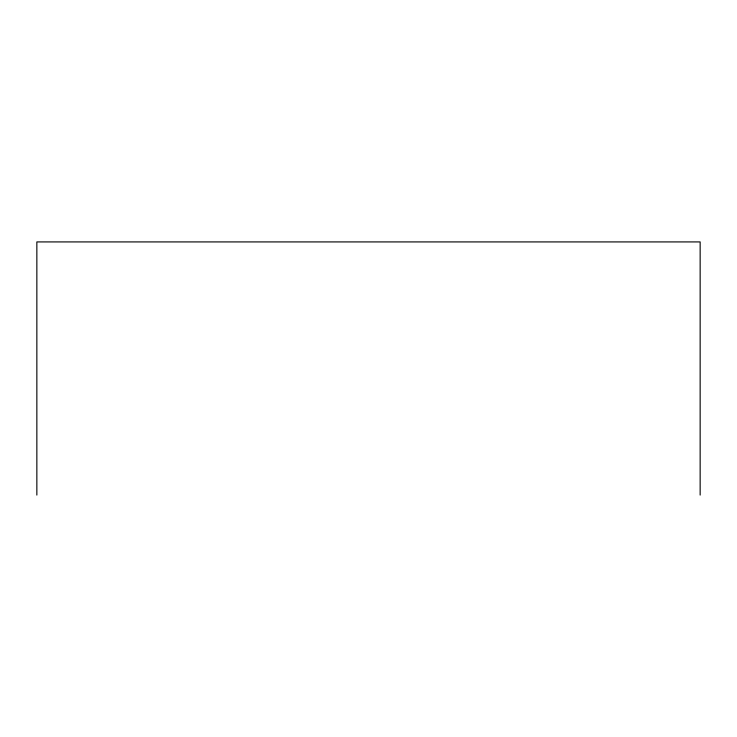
<?xml version="1.0" encoding="UTF-8"?>
<svg xmlns="http://www.w3.org/2000/svg" width="737" height="737" viewBox="0 0 737 737"><rect width="100%" height="100%" fill="white"/><g stroke="black" fill="none" stroke-linecap="round" stroke-linejoin="round"><path stroke-width="1.11" d="M700.15 495.08L700.15 241.92L36.85 241.92L36.85 495.08"/></g></svg>
